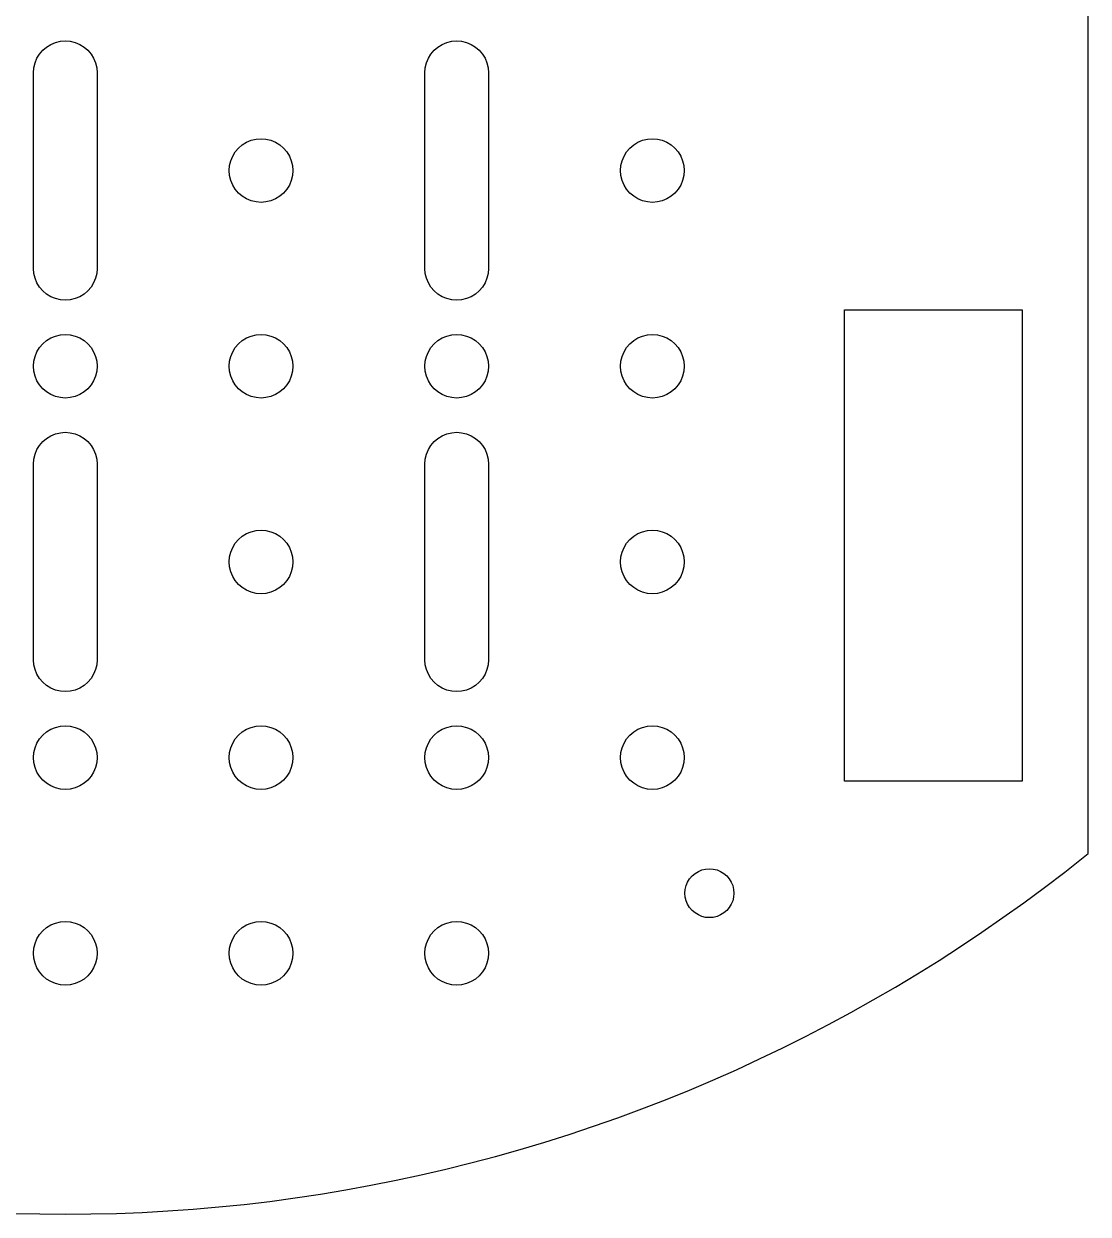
# Model space of a CAD drawing. Header units: metres. Extents: x -63 to 63, y -100 to 44.
# Drawn here: x -2.5 to 62.7, y -100 to -27 of the extents above; entities that cross this region are included whole.
import ezdxf

# ---------------------------------------------------------------- set-up
doc = ezdxf.new("R2010")
doc.units = ezdxf.units.M

msp = doc.modelspace()

# ---------------------------------------------------------------- linework, layer by layer
for p, q in [((62.7262, -77.8786), (62.7262, -18.0001)), ((-1.37892, -28.6211), (-1.14622, -28.4223)), ((-1.14622, -28.4223), (-0.88531, -28.2625)), ((-0.88531, -28.2625), (-0.6026, -28.1454)), ((-0.6026, -28.1454), (-0.30505, -28.0739)), ((-0.30505, -28.0739), (0, -28.0499)), ((0, -28.0499), (0.30505, -28.0739)), ((0.30505, -28.0739), (0.6026, -28.1454)), ((0.6026, -28.1454), (0.88531, -28.2625)), ((0.88531, -28.2625), (1.14622, -28.4223)), ((1.14622, -28.4223), (1.37892, -28.6211)), ((22.6211, -28.6211), (22.8538, -28.4223)), ((22.8538, -28.4223), (23.1147, -28.2625)), ((23.1147, -28.2625), (23.3974, -28.1454)), ((23.3974, -28.1454), (23.6949, -28.0739)), ((23.6949, -28.0739), (24, -28.0499)), ((24, -28.0499), (24.3051, -28.0739)), ((24.3051, -28.0739), (24.6026, -28.1454)), ((24.6026, -28.1454), (24.8853, -28.2625)), ((24.8853, -28.2625), (25.1462, -28.4223)), ((25.1462, -28.4223), (25.3789, -28.6211)), ((-1.85464, -29.3974), (-1.73755, -29.1147)), ((-1.73755, -29.1147), (-1.57765, -28.8538)), ((-1.57765, -28.8538), (-1.37892, -28.6211)), ((1.37892, -28.6211), (1.57765, -28.8538)), ((1.57765, -28.8538), (1.73755, -29.1147)), ((1.73755, -29.1147), (1.85464, -29.3974)), ((22.1453, -29.3974), (22.2624, -29.1147)), ((22.2624, -29.1147), (22.4223, -28.8538)), ((22.4223, -28.8538), (22.6211, -28.6211)), ((25.3789, -28.6211), (25.5777, -28.8538)), ((25.5777, -28.8538), (25.7375, -29.1147)), ((25.7375, -29.1147), (25.8546, -29.3974)), ((-1.95009, -30), (-1.92609, -29.6949)), ((-1.92609, -29.6949), (-1.85464, -29.3974)), ((1.85464, -29.3974), (1.92609, -29.6949)), ((1.92609, -29.6949), (1.95009, -30)), ((22.0499, -30), (22.0739, -29.6949)), ((22.0739, -29.6949), (22.1453, -29.3974)), ((25.8546, -29.3974), (25.9261, -29.6949)), ((25.9261, -29.6949), (25.9501, -30)), ((-1.95009, -42), (-1.95009, -30)), ((1.95009, -30), (1.95009, -42)), ((22.0499, -42), (22.0499, -30)), ((25.9501, -30), (25.9501, -42)), ((10.8538, -34.4224), (11.1147, -34.2625)), ((11.1147, -34.2625), (11.3974, -34.1454)), ((11.3974, -34.1454), (11.6949, -34.074)), ((11.6949, -34.074), (12, -34.05)), ((12, -34.05), (12.305, -34.074)), ((12.305, -34.074), (12.6026, -34.1454)), ((12.6026, -34.1454), (12.8853, -34.2625)), ((12.8853, -34.2625), (13.1462, -34.4224)), ((34.8538, -34.4224), (35.1147, -34.2625)), ((35.1147, -34.2625), (35.3974, -34.1454)), ((35.3974, -34.1454), (35.6949, -34.074)), ((35.6949, -34.074), (36, -34.05)), ((36, -34.05), (36.305, -34.074)), ((36.305, -34.074), (36.6026, -34.1454)), ((36.6026, -34.1454), (36.8853, -34.2625)), ((36.8853, -34.2625), (37.1462, -34.4224)), ((10.2625, -35.1147), (10.4224, -34.8538)), ((10.4224, -34.8538), (10.6211, -34.6212)), ((10.6211, -34.6212), (10.8538, -34.4224)), ((13.1462, -34.4224), (13.3788, -34.6212)), ((13.3788, -34.6212), (13.5776, -34.8538)), ((13.5776, -34.8538), (13.7375, -35.1147)), ((34.2625, -35.1147), (34.4224, -34.8538)), ((34.4224, -34.8538), (34.6211, -34.6212)), ((34.6211, -34.6212), (34.8538, -34.4224)), ((37.1462, -34.4224), (37.3788, -34.6212)), ((37.3788, -34.6212), (37.5776, -34.8538)), ((37.5776, -34.8538), (37.7375, -35.1147)), ((10.05, -36), (10.074, -35.695)), ((10.074, -35.695), (10.1454, -35.3974)), ((10.1454, -35.3974), (10.2625, -35.1147)), ((13.7375, -35.1147), (13.8546, -35.3974)), ((13.8546, -35.3974), (13.926, -35.695)), ((13.926, -35.695), (13.95, -36)), ((34.05, -36), (34.074, -35.695)), ((34.074, -35.695), (34.1454, -35.3974)), ((34.1454, -35.3974), (34.2625, -35.1147)), ((37.7375, -35.1147), (37.8546, -35.3974)), ((37.8546, -35.3974), (37.926, -35.695)), ((37.926, -35.695), (37.95, -36)), ((10.074, -36.3051), (10.05, -36)), ((10.1454, -36.6026), (10.074, -36.3051)), ((13.926, -36.3051), (13.8546, -36.6026)), ((13.95, -36), (13.926, -36.3051)), ((34.074, -36.3051), (34.05, -36)), ((34.1454, -36.6026), (34.074, -36.3051)), ((37.926, -36.3051), (37.8546, -36.6026)), ((37.95, -36), (37.926, -36.3051)), ((10.2625, -36.8853), (10.1454, -36.6026)), ((10.4224, -37.1462), (10.2625, -36.8853)), ((10.6211, -37.3789), (10.4224, -37.1462)), ((13.5776, -37.1462), (13.3788, -37.3789)), ((13.7375, -36.8853), (13.5776, -37.1462)), ((13.8546, -36.6026), (13.7375, -36.8853)), ((34.2625, -36.8853), (34.1454, -36.6026)), ((34.4224, -37.1462), (34.2625, -36.8853)), ((34.6211, -37.3789), (34.4224, -37.1462)), ((37.5776, -37.1462), (37.3788, -37.3789)), ((37.7375, -36.8853), (37.5776, -37.1462)), ((37.8546, -36.6026), (37.7375, -36.8853)), ((10.8538, -37.5776), (10.6211, -37.3789)), ((11.1147, -37.7375), (10.8538, -37.5776)), ((11.3974, -37.8546), (11.1147, -37.7375)), ((11.6949, -37.926), (11.3974, -37.8546)), ((12, -37.95), (11.6949, -37.926)), ((12.305, -37.926), (12, -37.95)), ((12.6026, -37.8546), (12.305, -37.926)), ((12.8853, -37.7375), (12.6026, -37.8546)), ((13.1462, -37.5776), (12.8853, -37.7375)), ((13.3788, -37.3789), (13.1462, -37.5776)), ((34.8538, -37.5776), (34.6211, -37.3789)), ((35.1147, -37.7375), (34.8538, -37.5776)), ((35.3974, -37.8546), (35.1147, -37.7375)), ((35.6949, -37.926), (35.3974, -37.8546)), ((36, -37.95), (35.6949, -37.926)), ((36.305, -37.926), (36, -37.95)), ((36.6026, -37.8546), (36.305, -37.926)), ((36.8853, -37.7375), (36.6026, -37.8546)), ((37.1462, -37.5776), (36.8853, -37.7375)), ((37.3788, -37.3789), (37.1462, -37.5776)), ((-1.92609, -42.3051), (-1.95009, -42)), ((-1.85464, -42.6026), (-1.92609, -42.3051)), ((1.92609, -42.3051), (1.85464, -42.6026)), ((1.95009, -42), (1.92609, -42.3051)), ((22.0739, -42.3051), (22.0499, -42)), ((22.1453, -42.6026), (22.0739, -42.3051)), ((25.9261, -42.3051), (25.8546, -42.6026)), ((25.9501, -42), (25.9261, -42.3051)), ((-1.73755, -42.8853), (-1.85464, -42.6026)), ((-1.57765, -43.1462), (-1.73755, -42.8853)), ((1.73755, -42.8853), (1.57765, -43.1462)), ((1.85464, -42.6026), (1.73755, -42.8853)), ((22.2624, -42.8853), (22.1453, -42.6026)), ((22.4223, -43.1462), (22.2624, -42.8853)), ((25.7375, -42.8853), (25.5777, -43.1462)), ((25.8546, -42.6026), (25.7375, -42.8853)), ((-1.37892, -43.3789), (-1.57765, -43.1462)), ((-1.14622, -43.5777), (-1.37892, -43.3789)), ((-0.88531, -43.7376), (-1.14622, -43.5777)), ((-0.6026, -43.8547), (-0.88531, -43.7376)), ((0.88531, -43.7376), (0.6026, -43.8547)), ((1.14622, -43.5777), (0.88531, -43.7376)), ((1.37892, -43.3789), (1.14622, -43.5777)), ((1.57765, -43.1462), (1.37892, -43.3789)), ((22.6211, -43.3789), (22.4223, -43.1462)), ((22.8538, -43.5777), (22.6211, -43.3789)), ((23.1147, -43.7376), (22.8538, -43.5777)), ((23.3974, -43.8547), (23.1147, -43.7376)), ((24.8853, -43.7376), (24.6026, -43.8547)), ((25.1462, -43.5777), (24.8853, -43.7376)), ((25.3789, -43.3789), (25.1462, -43.5777)), ((25.5777, -43.1462), (25.3789, -43.3789)), ((-0.30505, -43.9261), (-0.6026, -43.8547)), ((0, -43.9501), (-0.30505, -43.9261)), ((0.30505, -43.9261), (0, -43.9501)), ((0.6026, -43.8547), (0.30505, -43.9261)), ((23.6949, -43.9261), (23.3974, -43.8547)), ((24, -43.9501), (23.6949, -43.9261)), ((24.3051, -43.9261), (24, -43.9501)), ((24.6026, -43.8547), (24.3051, -43.9261)), ((47.7762, -73.45), (47.7762, -44.55)), ((47.7762, -44.55), (58.6762, -44.55)), ((58.6762, -44.55), (58.6762, -73.45)), ((-1.57758, -46.8538), (-1.37885, -46.6212)), ((-1.37885, -46.6212), (-1.14618, -46.4224)), ((-1.14618, -46.4224), (-0.88527, -46.2625)), ((-0.88527, -46.2625), (-0.60257, -46.1454)), ((-0.60257, -46.1454), (-0.30504, -46.074)), ((-0.30504, -46.074), (0, -46.05)), ((0, -46.05), (0.30504, -46.074)), ((0.30504, -46.074), (0.60257, -46.1454)), ((0.60257, -46.1454), (0.88527, -46.2625)), ((0.88527, -46.2625), (1.14618, -46.4224)), ((1.14618, -46.4224), (1.37885, -46.6212)), ((1.37885, -46.6212), (1.57758, -46.8538)), ((10.4224, -46.8538), (10.6211, -46.6212)), ((10.6211, -46.6212), (10.8538, -46.4224)), ((10.8538, -46.4224), (11.1147, -46.2625)), ((11.1147, -46.2625), (11.3974, -46.1454)), ((11.3974, -46.1454), (11.6949, -46.074)), ((11.6949, -46.074), (12, -46.05)), ((12, -46.05), (12.305, -46.074)), ((12.305, -46.074), (12.6026, -46.1454)), ((12.6026, -46.1454), (12.8853, -46.2625)), ((12.8853, -46.2625), (13.1462, -46.4224)), ((13.1462, -46.4224), (13.3788, -46.6212)), ((13.3788, -46.6212), (13.5776, -46.8538)), ((22.4224, -46.8538), (22.6211, -46.6212)), ((22.6211, -46.6212), (22.8538, -46.4224)), ((22.8538, -46.4224), (23.1147, -46.2625)), ((23.1147, -46.2625), (23.3974, -46.1454)), ((23.3974, -46.1454), (23.6949, -46.074)), ((23.6949, -46.074), (24, -46.05)), ((24, -46.05), (24.305, -46.074)), ((24.305, -46.074), (24.6026, -46.1454)), ((24.6026, -46.1454), (24.8853, -46.2625)), ((24.8853, -46.2625), (25.1462, -46.4224)), ((25.1462, -46.4224), (25.3788, -46.6212)), ((25.3788, -46.6212), (25.5776, -46.8538)), ((34.4224, -46.8538), (34.6211, -46.6212)), ((34.6211, -46.6212), (34.8538, -46.4224)), ((34.8538, -46.4224), (35.1147, -46.2625)), ((35.1147, -46.2625), (35.3974, -46.1454)), ((35.3974, -46.1454), (35.6949, -46.074)), ((35.6949, -46.074), (36, -46.05)), ((36, -46.05), (36.305, -46.074)), ((36.305, -46.074), (36.6026, -46.1454)), ((36.6026, -46.1454), (36.8853, -46.2625)), ((36.8853, -46.2625), (37.1462, -46.4224)), ((37.1462, -46.4224), (37.3788, -46.6212)), ((37.3788, -46.6212), (37.5776, -46.8538)), ((-1.92598, -47.695), (-1.85455, -47.3974)), ((-1.85455, -47.3974), (-1.73746, -47.1147)), ((-1.73746, -47.1147), (-1.57758, -46.8538)), ((1.57758, -46.8538), (1.73746, -47.1147)), ((1.73746, -47.1147), (1.85455, -47.3974)), ((1.85455, -47.3974), (1.92598, -47.695)), ((10.074, -47.695), (10.1454, -47.3974)), ((10.1454, -47.3974), (10.2625, -47.1147)), ((10.2625, -47.1147), (10.4224, -46.8538)), ((13.5776, -46.8538), (13.7375, -47.1147)), ((13.7375, -47.1147), (13.8546, -47.3974)), ((13.8546, -47.3974), (13.926, -47.695)), ((22.074, -47.695), (22.1454, -47.3974)), ((22.1454, -47.3974), (22.2625, -47.1147)), ((22.2625, -47.1147), (22.4224, -46.8538)), ((25.5776, -46.8538), (25.7375, -47.1147)), ((25.7375, -47.1147), (25.8546, -47.3974)), ((25.8546, -47.3974), (25.926, -47.695)), ((34.074, -47.695), (34.1454, -47.3974)), ((34.1454, -47.3974), (34.2625, -47.1147)), ((34.2625, -47.1147), (34.4224, -46.8538)), ((37.5776, -46.8538), (37.7375, -47.1147)), ((37.7375, -47.1147), (37.8546, -47.3974)), ((37.8546, -47.3974), (37.926, -47.695)), ((-1.95, -48), (-1.92598, -47.695)), ((-1.92598, -48.3051), (-1.95, -48)), ((1.92598, -47.695), (1.95, -48)), ((1.95, -48), (1.92598, -48.3051)), ((10.05, -48), (10.074, -47.695)), ((10.074, -48.3051), (10.05, -48)), ((13.926, -47.695), (13.95, -48)), ((13.95, -48), (13.926, -48.3051)), ((22.05, -48), (22.074, -47.695)), ((22.074, -48.3051), (22.05, -48)), ((25.926, -47.695), (25.95, -48)), ((25.95, -48), (25.926, -48.3051)), ((34.05, -48), (34.074, -47.695)), ((34.074, -48.3051), (34.05, -48)), ((37.926, -47.695), (37.95, -48)), ((37.95, -48), (37.926, -48.3051)), ((-1.85455, -48.6026), (-1.92598, -48.3051)), ((-1.73746, -48.8853), (-1.85455, -48.6026)), ((-1.57758, -49.1462), (-1.73746, -48.8853)), ((1.73746, -48.8853), (1.57758, -49.1462)), ((1.85455, -48.6026), (1.73746, -48.8853)), ((1.92598, -48.3051), (1.85455, -48.6026)), ((10.1454, -48.6026), (10.074, -48.3051)), ((10.2625, -48.8853), (10.1454, -48.6026)), ((10.4224, -49.1462), (10.2625, -48.8853)), ((13.7375, -48.8853), (13.5776, -49.1462)), ((13.8546, -48.6026), (13.7375, -48.8853)), ((13.926, -48.3051), (13.8546, -48.6026)), ((22.1454, -48.6026), (22.074, -48.3051)), ((22.2625, -48.8853), (22.1454, -48.6026)), ((22.4224, -49.1462), (22.2625, -48.8853)), ((25.7375, -48.8853), (25.5776, -49.1462)), ((25.8546, -48.6026), (25.7375, -48.8853)), ((25.926, -48.3051), (25.8546, -48.6026)), ((34.1454, -48.6026), (34.074, -48.3051)), ((34.2625, -48.8853), (34.1454, -48.6026)), ((34.4224, -49.1462), (34.2625, -48.8853)), ((37.7375, -48.8853), (37.5776, -49.1462)), ((37.8546, -48.6026), (37.7375, -48.8853)), ((37.926, -48.3051), (37.8546, -48.6026)), ((-1.37885, -49.3789), (-1.57758, -49.1462)), ((-1.14618, -49.5776), (-1.37885, -49.3789)), ((-0.88527, -49.7375), (-1.14618, -49.5776)), ((1.14618, -49.5776), (0.88527, -49.7375)), ((1.37885, -49.3789), (1.14618, -49.5776)), ((1.57758, -49.1462), (1.37885, -49.3789)), ((10.6211, -49.3789), (10.4224, -49.1462)), ((10.8538, -49.5776), (10.6211, -49.3789)), ((11.1147, -49.7375), (10.8538, -49.5776)), ((13.1462, -49.5776), (12.8853, -49.7375)), ((13.3788, -49.3789), (13.1462, -49.5776)), ((13.5776, -49.1462), (13.3788, -49.3789)), ((22.6211, -49.3789), (22.4224, -49.1462)), ((22.8538, -49.5776), (22.6211, -49.3789)), ((23.1147, -49.7375), (22.8538, -49.5776)), ((25.1462, -49.5776), (24.8853, -49.7375)), ((25.3788, -49.3789), (25.1462, -49.5776)), ((25.5776, -49.1462), (25.3788, -49.3789)), ((34.6211, -49.3789), (34.4224, -49.1462)), ((34.8538, -49.5776), (34.6211, -49.3789)), ((35.1147, -49.7375), (34.8538, -49.5776)), ((37.1462, -49.5776), (36.8853, -49.7375)), ((37.3788, -49.3789), (37.1462, -49.5776)), ((37.5776, -49.1462), (37.3788, -49.3789)), ((-0.60257, -49.8546), (-0.88527, -49.7375)), ((-0.30504, -49.926), (-0.60257, -49.8546)), ((0, -49.95), (-0.30504, -49.926)), ((0.30504, -49.926), (0, -49.95)), ((0.60257, -49.8546), (0.30504, -49.926)), ((0.88527, -49.7375), (0.60257, -49.8546)), ((11.3974, -49.8546), (11.1147, -49.7375)), ((11.6949, -49.926), (11.3974, -49.8546)), ((12, -49.95), (11.6949, -49.926)), ((12.305, -49.926), (12, -49.95)), ((12.6026, -49.8546), (12.305, -49.926)), ((12.8853, -49.7375), (12.6026, -49.8546)), ((23.3974, -49.8546), (23.1147, -49.7375)), ((23.6949, -49.926), (23.3974, -49.8546)), ((24, -49.95), (23.6949, -49.926)), ((24.305, -49.926), (24, -49.95)), ((24.6026, -49.8546), (24.305, -49.926)), ((24.8853, -49.7375), (24.6026, -49.8546)), ((35.3974, -49.8546), (35.1147, -49.7375)), ((35.6949, -49.926), (35.3974, -49.8546)), ((36, -49.95), (35.6949, -49.926)), ((36.305, -49.926), (36, -49.95)), ((36.6026, -49.8546), (36.305, -49.926)), ((36.8853, -49.7375), (36.6026, -49.8546)), ((-1.37892, -52.6211), (-1.14622, -52.4223)), ((-1.14622, -52.4223), (-0.88531, -52.2625)), ((-0.88531, -52.2625), (-0.6026, -52.1454)), ((-0.6026, -52.1454), (-0.30505, -52.0739)), ((-0.30505, -52.0739), (0, -52.0499)), ((0, -52.0499), (0.30505, -52.0739)), ((0.30505, -52.0739), (0.6026, -52.1454)), ((0.6026, -52.1454), (0.88531, -52.2625)), ((0.88531, -52.2625), (1.14622, -52.4223)), ((1.14622, -52.4223), (1.37892, -52.6211)), ((22.6211, -52.6211), (22.8538, -52.4223)), ((22.8538, -52.4223), (23.1147, -52.2625)), ((23.1147, -52.2625), (23.3974, -52.1454)), ((23.3974, -52.1454), (23.6949, -52.0739)), ((23.6949, -52.0739), (24, -52.0499)), ((24, -52.0499), (24.3051, -52.0739)), ((24.3051, -52.0739), (24.6026, -52.1454)), ((24.6026, -52.1454), (24.8853, -52.2625)), ((24.8853, -52.2625), (25.1462, -52.4223)), ((25.1462, -52.4223), (25.3789, -52.6211)), ((-1.85464, -53.3974), (-1.73755, -53.1147)), ((-1.73755, -53.1147), (-1.57765, -52.8538)), ((-1.57765, -52.8538), (-1.37892, -52.6211)), ((1.37892, -52.6211), (1.57765, -52.8538)), ((1.57765, -52.8538), (1.73755, -53.1147)), ((1.73755, -53.1147), (1.85464, -53.3974)), ((22.1453, -53.3974), (22.2624, -53.1147)), ((22.2624, -53.1147), (22.4223, -52.8538)), ((22.4223, -52.8538), (22.6211, -52.6211)), ((25.3789, -52.6211), (25.5777, -52.8538)), ((25.5777, -52.8538), (25.7375, -53.1147)), ((25.7375, -53.1147), (25.8546, -53.3974)), ((-1.95009, -54), (-1.92609, -53.6949)), ((-1.95009, -66), (-1.95009, -54)), ((-1.92609, -53.6949), (-1.85464, -53.3974)), ((1.85464, -53.3974), (1.92609, -53.6949)), ((1.92609, -53.6949), (1.95009, -54)), ((1.95009, -54), (1.95009, -66)), ((22.0499, -54), (22.0739, -53.6949)), ((22.0499, -66), (22.0499, -54)), ((22.0739, -53.6949), (22.1453, -53.3974)), ((25.8546, -53.3974), (25.9261, -53.6949)), ((25.9261, -53.6949), (25.9501, -54)), ((25.9501, -54), (25.9501, -66)), ((10.8538, -58.4224), (11.1147, -58.2625)), ((11.1147, -58.2625), (11.3974, -58.1454)), ((11.3974, -58.1454), (11.6949, -58.074)), ((11.6949, -58.074), (12, -58.05)), ((12, -58.05), (12.305, -58.074)), ((12.305, -58.074), (12.6026, -58.1454)), ((12.6026, -58.1454), (12.8853, -58.2625)), ((12.8853, -58.2625), (13.1462, -58.4224)), ((34.8538, -58.4224), (35.1147, -58.2625)), ((35.1147, -58.2625), (35.3974, -58.1454)), ((35.3974, -58.1454), (35.6949, -58.074)), ((35.6949, -58.074), (36, -58.05)), ((36, -58.05), (36.305, -58.074)), ((36.305, -58.074), (36.6026, -58.1454)), ((36.6026, -58.1454), (36.8853, -58.2625)), ((36.8853, -58.2625), (37.1462, -58.4224)), ((10.1454, -59.3974), (10.2625, -59.1147)), ((10.2625, -59.1147), (10.4224, -58.8538)), ((10.4224, -58.8538), (10.6211, -58.6212)), ((10.6211, -58.6212), (10.8538, -58.4224)), ((13.1462, -58.4224), (13.3788, -58.6212)), ((13.3788, -58.6212), (13.5776, -58.8538)), ((13.5776, -58.8538), (13.7375, -59.1147)), ((13.7375, -59.1147), (13.8546, -59.3974)), ((34.1454, -59.3974), (34.2625, -59.1147)), ((34.2625, -59.1147), (34.4224, -58.8538)), ((34.4224, -58.8538), (34.6211, -58.6212)), ((34.6211, -58.6212), (34.8538, -58.4224)), ((37.1462, -58.4224), (37.3788, -58.6212)), ((37.3788, -58.6212), (37.5776, -58.8538)), ((37.5776, -58.8538), (37.7375, -59.1147)), ((37.7375, -59.1147), (37.8546, -59.3974)), ((10.05, -60), (10.074, -59.695)), ((10.074, -59.695), (10.1454, -59.3974)), ((13.8546, -59.3974), (13.926, -59.695)), ((13.926, -59.695), (13.95, -60)), ((34.05, -60), (34.074, -59.695)), ((34.074, -59.695), (34.1454, -59.3974)), ((37.8546, -59.3974), (37.926, -59.695)), ((37.926, -59.695), (37.95, -60)), ((10.074, -60.305), (10.05, -60)), ((10.1454, -60.6026), (10.074, -60.305)), ((13.926, -60.305), (13.8546, -60.6026)), ((13.95, -60), (13.926, -60.305)), ((34.074, -60.305), (34.05, -60)), ((34.1454, -60.6026), (34.074, -60.305)), ((37.926, -60.305), (37.8546, -60.6026)), ((37.95, -60), (37.926, -60.305)), ((10.2625, -60.8853), (10.1454, -60.6026)), ((10.4224, -61.1462), (10.2625, -60.8853)), ((10.6211, -61.3788), (10.4224, -61.1462)), ((13.5776, -61.1462), (13.3788, -61.3788)), ((13.7375, -60.8853), (13.5776, -61.1462)), ((13.8546, -60.6026), (13.7375, -60.8853)), ((34.2625, -60.8853), (34.1454, -60.6026)), ((34.4224, -61.1462), (34.2625, -60.8853)), ((34.6211, -61.3788), (34.4224, -61.1462)), ((37.5776, -61.1462), (37.3788, -61.3788)), ((37.7375, -60.8853), (37.5776, -61.1462)), ((37.8546, -60.6026), (37.7375, -60.8853)), ((10.8538, -61.5776), (10.6211, -61.3788)), ((11.1147, -61.7375), (10.8538, -61.5776)), ((11.3974, -61.8546), (11.1147, -61.7375)), ((11.6949, -61.926), (11.3974, -61.8546)), ((12, -61.95), (11.6949, -61.926)), ((12.305, -61.926), (12, -61.95)), ((12.6026, -61.8546), (12.305, -61.926)), ((12.8853, -61.7375), (12.6026, -61.8546)), ((13.1462, -61.5776), (12.8853, -61.7375)), ((13.3788, -61.3788), (13.1462, -61.5776)), ((34.8538, -61.5776), (34.6211, -61.3788)), ((35.1147, -61.7375), (34.8538, -61.5776)), ((35.3974, -61.8546), (35.1147, -61.7375)), ((35.6949, -61.926), (35.3974, -61.8546)), ((36, -61.95), (35.6949, -61.926)), ((36.305, -61.926), (36, -61.95)), ((36.6026, -61.8546), (36.305, -61.926)), ((36.8853, -61.7375), (36.6026, -61.8546)), ((37.1462, -61.5776), (36.8853, -61.7375)), ((37.3788, -61.3788), (37.1462, -61.5776)), ((-1.92609, -66.3051), (-1.95009, -66)), ((-1.85464, -66.6026), (-1.92609, -66.3051)), ((1.92609, -66.3051), (1.85464, -66.6026)), ((1.95009, -66), (1.92609, -66.3051)), ((22.0739, -66.3051), (22.0499, -66)), ((22.1453, -66.6026), (22.0739, -66.3051)), ((25.9261, -66.3051), (25.8546, -66.6026)), ((25.9501, -66), (25.9261, -66.3051)), ((-1.73755, -66.8853), (-1.85464, -66.6026)), ((-1.57765, -67.1462), (-1.73755, -66.8853)), ((-1.37892, -67.3789), (-1.57765, -67.1462)), ((1.57765, -67.1462), (1.37892, -67.3789)), ((1.73755, -66.8853), (1.57765, -67.1462)), ((1.85464, -66.6026), (1.73755, -66.8853)), ((22.2624, -66.8853), (22.1453, -66.6026)), ((22.4223, -67.1462), (22.2624, -66.8853)), ((22.6211, -67.3789), (22.4223, -67.1462)), ((25.5777, -67.1462), (25.3789, -67.3789)), ((25.7375, -66.8853), (25.5777, -67.1462)), ((25.8546, -66.6026), (25.7375, -66.8853)), ((-1.14622, -67.5777), (-1.37892, -67.3789)), ((-0.88531, -67.7375), (-1.14622, -67.5777)), ((-0.6026, -67.8546), (-0.88531, -67.7375)), ((-0.30505, -67.9261), (-0.6026, -67.8546)), ((0.6026, -67.8546), (0.30505, -67.9261)), ((0.88531, -67.7375), (0.6026, -67.8546)), ((1.14622, -67.5777), (0.88531, -67.7375)), ((1.37892, -67.3789), (1.14622, -67.5777)), ((22.8538, -67.5777), (22.6211, -67.3789)), ((23.1147, -67.7375), (22.8538, -67.5777)), ((23.3974, -67.8546), (23.1147, -67.7375)), ((23.6949, -67.9261), (23.3974, -67.8546)), ((24.6026, -67.8546), (24.3051, -67.9261)), ((24.8853, -67.7375), (24.6026, -67.8546)), ((25.1462, -67.5777), (24.8853, -67.7375)), ((25.3789, -67.3789), (25.1462, -67.5777)), ((0, -67.9501), (-0.30505, -67.9261)), ((0.30505, -67.9261), (0, -67.9501)), ((24, -67.9501), (23.6949, -67.9261)), ((24.3051, -67.9261), (24, -67.9501)), ((-0.60257, -70.1454), (-0.30504, -70.074)), ((-0.30504, -70.074), (0, -70.05)), ((0, -70.05), (0.30504, -70.074)), ((0.30504, -70.074), (0.60257, -70.1454)), ((11.3974, -70.1454), (11.6949, -70.074)), ((11.6949, -70.074), (12, -70.05)), ((12, -70.05), (12.305, -70.074)), ((12.305, -70.074), (12.6026, -70.1454)), ((23.3974, -70.1454), (23.6949, -70.074)), ((23.6949, -70.074), (24, -70.05)), ((24, -70.05), (24.305, -70.074)), ((24.305, -70.074), (24.6026, -70.1454)), ((35.3974, -70.1454), (35.6949, -70.074)), ((35.6949, -70.074), (36, -70.05)), ((36, -70.05), (36.305, -70.074)), ((36.305, -70.074), (36.6026, -70.1454)), ((-1.57758, -70.8538), (-1.37885, -70.6211)), ((-1.37885, -70.6211), (-1.14618, -70.4224)), ((-1.14618, -70.4224), (-0.88527, -70.2625)), ((-0.88527, -70.2625), (-0.60257, -70.1454)), ((0.60257, -70.1454), (0.88527, -70.2625)), ((0.88527, -70.2625), (1.14618, -70.4224)), ((1.14618, -70.4224), (1.37885, -70.6211)), ((1.37885, -70.6211), (1.57758, -70.8538)), ((10.4224, -70.8538), (10.6211, -70.6211)), ((10.6211, -70.6211), (10.8538, -70.4224)), ((10.8538, -70.4224), (11.1147, -70.2625)), ((11.1147, -70.2625), (11.3974, -70.1454)), ((12.6026, -70.1454), (12.8853, -70.2625)), ((12.8853, -70.2625), (13.1462, -70.4224)), ((13.1462, -70.4224), (13.3788, -70.6211)), ((13.3788, -70.6211), (13.5776, -70.8538)), ((22.4224, -70.8538), (22.6211, -70.6211)), ((22.6211, -70.6211), (22.8538, -70.4224)), ((22.8538, -70.4224), (23.1147, -70.2625)), ((23.1147, -70.2625), (23.3974, -70.1454)), ((24.6026, -70.1454), (24.8853, -70.2625)), ((24.8853, -70.2625), (25.1462, -70.4224)), ((25.1462, -70.4224), (25.3788, -70.6211)), ((25.3788, -70.6211), (25.5776, -70.8538)), ((34.4224, -70.8538), (34.6211, -70.6211)), ((34.6211, -70.6211), (34.8538, -70.4224)), ((34.8538, -70.4224), (35.1147, -70.2625)), ((35.1147, -70.2625), (35.3974, -70.1454)), ((36.6026, -70.1454), (36.8853, -70.2625)), ((36.8853, -70.2625), (37.1462, -70.4224)), ((37.1462, -70.4224), (37.3788, -70.6211)), ((37.3788, -70.6211), (37.5776, -70.8538)), ((-1.92598, -71.6949), (-1.85455, -71.3974)), ((-1.85455, -71.3974), (-1.73746, -71.1147)), ((-1.73746, -71.1147), (-1.57758, -70.8538)), ((1.57758, -70.8538), (1.73746, -71.1147)), ((1.73746, -71.1147), (1.85455, -71.3974)), ((1.85455, -71.3974), (1.92598, -71.6949)), ((10.074, -71.6949), (10.1454, -71.3974)), ((10.1454, -71.3974), (10.2625, -71.1147)), ((10.2625, -71.1147), (10.4224, -70.8538)), ((13.5776, -70.8538), (13.7375, -71.1147)), ((13.7375, -71.1147), (13.8546, -71.3974)), ((13.8546, -71.3974), (13.926, -71.6949)), ((22.074, -71.6949), (22.1454, -71.3974)), ((22.1454, -71.3974), (22.2625, -71.1147)), ((22.2625, -71.1147), (22.4224, -70.8538)), ((25.5776, -70.8538), (25.7375, -71.1147)), ((25.7375, -71.1147), (25.8546, -71.3974)), ((25.8546, -71.3974), (25.926, -71.6949)), ((34.074, -71.6949), (34.1454, -71.3974)), ((34.1454, -71.3974), (34.2625, -71.1147)), ((34.2625, -71.1147), (34.4224, -70.8538)), ((37.5776, -70.8538), (37.7375, -71.1147)), ((37.7375, -71.1147), (37.8546, -71.3974)), ((37.8546, -71.3974), (37.926, -71.6949)), ((-1.95, -72), (-1.92598, -71.6949)), ((-1.92598, -72.305), (-1.95, -72)), ((1.92598, -71.6949), (1.95, -72)), ((1.95, -72), (1.92598, -72.305)), ((10.05, -72), (10.074, -71.6949)), ((10.074, -72.305), (10.05, -72)), ((13.926, -71.6949), (13.95, -72)), ((13.95, -72), (13.926, -72.305)), ((22.05, -72), (22.074, -71.6949)), ((22.074, -72.305), (22.05, -72)), ((25.926, -71.6949), (25.95, -72)), ((25.95, -72), (25.926, -72.305)), ((34.05, -72), (34.074, -71.6949)), ((34.074, -72.305), (34.05, -72)), ((37.926, -71.6949), (37.95, -72)), ((37.95, -72), (37.926, -72.305)), ((-1.85455, -72.6026), (-1.92598, -72.305)), ((-1.73746, -72.8853), (-1.85455, -72.6026)), ((-1.57758, -73.1462), (-1.73746, -72.8853)), ((1.73746, -72.8853), (1.57758, -73.1462)), ((1.85455, -72.6026), (1.73746, -72.8853)), ((1.92598, -72.305), (1.85455, -72.6026)), ((10.1454, -72.6026), (10.074, -72.305)), ((10.2625, -72.8853), (10.1454, -72.6026)), ((10.4224, -73.1462), (10.2625, -72.8853)), ((13.7375, -72.8853), (13.5776, -73.1462)), ((13.8546, -72.6026), (13.7375, -72.8853)), ((13.926, -72.305), (13.8546, -72.6026)), ((22.1454, -72.6026), (22.074, -72.305)), ((22.2625, -72.8853), (22.1454, -72.6026)), ((22.4224, -73.1462), (22.2625, -72.8853)), ((25.7375, -72.8853), (25.5776, -73.1462)), ((25.8546, -72.6026), (25.7375, -72.8853)), ((25.926, -72.305), (25.8546, -72.6026)), ((34.1454, -72.6026), (34.074, -72.305)), ((34.2625, -72.8853), (34.1454, -72.6026)), ((34.4224, -73.1462), (34.2625, -72.8853)), ((37.7375, -72.8853), (37.5776, -73.1462)), ((37.8546, -72.6026), (37.7375, -72.8853)), ((37.926, -72.305), (37.8546, -72.6026)), ((-1.37885, -73.3788), (-1.57758, -73.1462)), ((-1.14618, -73.5776), (-1.37885, -73.3788)), ((-0.88527, -73.7375), (-1.14618, -73.5776)), ((1.14618, -73.5776), (0.88527, -73.7375)), ((1.37885, -73.3788), (1.14618, -73.5776)), ((1.57758, -73.1462), (1.37885, -73.3788)), ((10.6211, -73.3788), (10.4224, -73.1462)), ((10.8538, -73.5776), (10.6211, -73.3788)), ((11.1147, -73.7375), (10.8538, -73.5776)), ((13.1462, -73.5776), (12.8853, -73.7375)), ((13.3788, -73.3788), (13.1462, -73.5776)), ((13.5776, -73.1462), (13.3788, -73.3788)), ((22.6211, -73.3788), (22.4224, -73.1462)), ((22.8538, -73.5776), (22.6211, -73.3788)), ((23.1147, -73.7375), (22.8538, -73.5776)), ((25.1462, -73.5776), (24.8853, -73.7375)), ((25.3788, -73.3788), (25.1462, -73.5776)), ((25.5776, -73.1462), (25.3788, -73.3788)), ((34.6211, -73.3788), (34.4224, -73.1462)), ((34.8538, -73.5776), (34.6211, -73.3788)), ((35.1147, -73.7375), (34.8538, -73.5776)), ((37.1462, -73.5776), (36.8853, -73.7375)), ((37.3788, -73.3788), (37.1462, -73.5776)), ((37.5776, -73.1462), (37.3788, -73.3788)), ((58.6762, -73.45), (47.7762, -73.45)), ((-0.60257, -73.8546), (-0.88527, -73.7375)), ((-0.30504, -73.926), (-0.60257, -73.8546)), ((0, -73.95), (-0.30504, -73.926)), ((0.30504, -73.926), (0, -73.95)), ((0.60257, -73.8546), (0.30504, -73.926)), ((0.88527, -73.7375), (0.60257, -73.8546)), ((11.3974, -73.8546), (11.1147, -73.7375)), ((11.6949, -73.926), (11.3974, -73.8546)), ((12, -73.95), (11.6949, -73.926)), ((12.305, -73.926), (12, -73.95)), ((12.6026, -73.8546), (12.305, -73.926)), ((12.8853, -73.7375), (12.6026, -73.8546)), ((23.3974, -73.8546), (23.1147, -73.7375)), ((23.6949, -73.926), (23.3974, -73.8546)), ((24, -73.95), (23.6949, -73.926)), ((24.305, -73.926), (24, -73.95)), ((24.6026, -73.8546), (24.305, -73.926)), ((24.8853, -73.7375), (24.6026, -73.8546)), ((35.3974, -73.8546), (35.1147, -73.7375)), ((35.6949, -73.926), (35.3974, -73.8546)), ((36, -73.95), (35.6949, -73.926)), ((36.305, -73.926), (36, -73.95)), ((36.6026, -73.8546), (36.305, -73.926)), ((36.8853, -73.7375), (36.6026, -73.8546)), ((61.2907, -79.0155), (62.5243, -78.043)), ((62.5243, -78.043), (62.7262, -77.8786)), ((39.0365, -78.8882), (39.2653, -78.8332)), ((39.2653, -78.8332), (39.5, -78.8147)), ((39.5, -78.8147), (39.7346, -78.8332)), ((39.7346, -78.8332), (39.9635, -78.8882)), ((38.1635, -79.6338), (38.2865, -79.4331)), ((38.2865, -79.4331), (38.4393, -79.2541)), ((38.4393, -79.2541), (38.6183, -79.1012)), ((38.6183, -79.1012), (38.819, -78.9782)), ((38.819, -78.9782), (39.0365, -78.8882)), ((39.9635, -78.8882), (40.181, -78.9782)), ((40.181, -78.9782), (40.3817, -79.1012)), ((40.3817, -79.1012), (40.5607, -79.2541)), ((40.5607, -79.2541), (40.7135, -79.4331)), ((40.7135, -79.4331), (40.8365, -79.6338)), ((60.042, -79.9685), (61.2907, -79.0155)), ((38, -80.3147), (38.0185, -80.0801)), ((38.0185, -80.0801), (38.0734, -79.8512)), ((38.0734, -79.8512), (38.1635, -79.6338)), ((40.8365, -79.6338), (40.9266, -79.8512)), ((40.9266, -79.8512), (40.9815, -80.0801)), ((40.9815, -80.0801), (41, -80.3147)), ((58.7785, -80.9017), (60.042, -79.9685)), ((38.0185, -80.5494), (38, -80.3147)), ((38.0734, -80.7783), (38.0185, -80.5494)), ((38.1635, -80.9957), (38.0734, -80.7783)), ((38.2865, -81.1964), (38.1635, -80.9957)), ((40.8365, -80.9957), (40.7135, -81.1964)), ((40.9266, -80.7783), (40.8365, -80.9957)), ((40.9815, -80.5494), (40.9266, -80.7783)), ((41, -80.3147), (40.9815, -80.5494)), ((57.5005, -81.815), (58.7785, -80.9017)), ((38.4393, -81.3754), (38.2865, -81.1964)), ((38.6183, -81.5283), (38.4393, -81.3754)), ((38.819, -81.6512), (38.6183, -81.5283)), ((39.0365, -81.7413), (38.819, -81.6512)), ((39.2653, -81.7963), (39.0365, -81.7413)), ((39.9635, -81.7413), (39.7346, -81.7963)), ((40.181, -81.6512), (39.9635, -81.7413)), ((40.3817, -81.5283), (40.181, -81.6512)), ((40.5607, -81.3754), (40.3817, -81.5283)), ((40.7135, -81.1964), (40.5607, -81.3754)), ((-1.37885, -82.6211), (-1.14618, -82.4224)), ((-1.14618, -82.4224), (-0.88527, -82.2625)), ((-0.88527, -82.2625), (-0.60257, -82.1454)), ((-0.60257, -82.1454), (-0.30504, -82.074)), ((-0.30504, -82.074), (0, -82.05)), ((0, -82.05), (0.30504, -82.074)), ((0.30504, -82.074), (0.60257, -82.1454)), ((0.60257, -82.1454), (0.88527, -82.2625)), ((0.88527, -82.2625), (1.14618, -82.4224)), ((1.14618, -82.4224), (1.37885, -82.6211)), ((10.6211, -82.6211), (10.8538, -82.4224)), ((10.8538, -82.4224), (11.1147, -82.2625)), ((11.1147, -82.2625), (11.3974, -82.1454)), ((11.3974, -82.1454), (11.6949, -82.074)), ((11.6949, -82.074), (12, -82.05)), ((12, -82.05), (12.305, -82.074)), ((12.305, -82.074), (12.6026, -82.1454)), ((12.6026, -82.1454), (12.8853, -82.2625)), ((12.8853, -82.2625), (13.1462, -82.4224)), ((13.1462, -82.4224), (13.3788, -82.6211)), ((22.6211, -82.6211), (22.8538, -82.4224)), ((22.8538, -82.4224), (23.1147, -82.2625)), ((23.1147, -82.2625), (23.3974, -82.1454)), ((23.3974, -82.1454), (23.6949, -82.074)), ((23.6949, -82.074), (24, -82.05)), ((24, -82.05), (24.305, -82.074)), ((24.305, -82.074), (24.6026, -82.1454)), ((24.6026, -82.1454), (24.8853, -82.2625)), ((24.8853, -82.2625), (25.1462, -82.4224)), ((25.1462, -82.4224), (25.3788, -82.6211)), ((39.5, -81.8147), (39.2653, -81.7963)), ((39.7346, -81.7963), (39.5, -81.8147)), ((56.2083, -82.7081), (57.5005, -81.815)), ((-1.85455, -83.3974), (-1.73746, -83.1147)), ((-1.73746, -83.1147), (-1.57758, -82.8538)), ((-1.57758, -82.8538), (-1.37885, -82.6211)), ((1.37885, -82.6211), (1.57758, -82.8538)), ((1.57758, -82.8538), (1.73746, -83.1147)), ((1.73746, -83.1147), (1.85455, -83.3974)), ((10.1454, -83.3974), (10.2625, -83.1147)), ((10.2625, -83.1147), (10.4224, -82.8538)), ((10.4224, -82.8538), (10.6211, -82.6211)), ((13.3788, -82.6211), (13.5776, -82.8538)), ((13.5776, -82.8538), (13.7375, -83.1147)), ((13.7375, -83.1147), (13.8546, -83.3974)), ((22.1454, -83.3974), (22.2625, -83.1147)), ((22.2625, -83.1147), (22.4224, -82.8538)), ((22.4224, -82.8538), (22.6211, -82.6211)), ((25.3788, -82.6211), (25.5776, -82.8538)), ((25.5776, -82.8538), (25.7375, -83.1147)), ((25.7375, -83.1147), (25.8546, -83.3974)), ((54.9023, -83.5807), (56.2083, -82.7081)), ((-1.95, -84), (-1.92598, -83.6949)), ((-1.92598, -83.6949), (-1.85455, -83.3974)), ((1.85455, -83.3974), (1.92598, -83.6949)), ((1.92598, -83.6949), (1.95, -84)), ((10.05, -84), (10.074, -83.6949)), ((10.074, -83.6949), (10.1454, -83.3974)), ((13.8546, -83.3974), (13.926, -83.6949)), ((13.926, -83.6949), (13.95, -84)), ((22.05, -84), (22.074, -83.6949)), ((22.074, -83.6949), (22.1454, -83.3974)), ((25.8546, -83.3974), (25.926, -83.6949)), ((25.926, -83.6949), (25.95, -84)), ((53.5827, -84.4328), (54.9023, -83.5807)), ((-1.92598, -84.305), (-1.95, -84)), ((-1.85455, -84.6026), (-1.92598, -84.305)), ((-1.73746, -84.8853), (-1.85455, -84.6026)), ((1.85455, -84.6026), (1.73746, -84.8853)), ((1.92598, -84.305), (1.85455, -84.6026)), ((1.95, -84), (1.92598, -84.305)), ((10.074, -84.305), (10.05, -84)), ((10.1454, -84.6026), (10.074, -84.305)), ((10.2625, -84.8853), (10.1454, -84.6026)), ((13.8546, -84.6026), (13.7375, -84.8853)), ((13.926, -84.305), (13.8546, -84.6026)), ((13.95, -84), (13.926, -84.305)), ((22.074, -84.305), (22.05, -84)), ((22.1454, -84.6026), (22.074, -84.305)), ((22.2625, -84.8853), (22.1454, -84.6026)), ((25.8546, -84.6026), (25.7375, -84.8853)), ((25.926, -84.305), (25.8546, -84.6026)), ((25.95, -84), (25.926, -84.305)), ((52.2498, -85.264), (53.5827, -84.4328)), ((-1.57758, -85.1462), (-1.73746, -84.8853)), ((-1.37885, -85.3788), (-1.57758, -85.1462)), ((-1.14618, -85.5776), (-1.37885, -85.3788)), ((1.37885, -85.3788), (1.14618, -85.5776)), ((1.57758, -85.1462), (1.37885, -85.3788)), ((1.73746, -84.8853), (1.57758, -85.1462)), ((10.4224, -85.1462), (10.2625, -84.8853)), ((10.6211, -85.3788), (10.4224, -85.1462)), ((10.8538, -85.5776), (10.6211, -85.3788)), ((13.3788, -85.3788), (13.1462, -85.5776)), ((13.5776, -85.1462), (13.3788, -85.3788)), ((13.7375, -84.8853), (13.5776, -85.1462)), ((22.4224, -85.1462), (22.2625, -84.8853)), ((22.6211, -85.3788), (22.4224, -85.1462)), ((22.8538, -85.5776), (22.6211, -85.3788)), ((25.3788, -85.3788), (25.1462, -85.5776)), ((25.5776, -85.1462), (25.3788, -85.3788)), ((25.7375, -84.8853), (25.5776, -85.1462)), ((50.9041, -86.0742), (52.2498, -85.264)), ((-0.88527, -85.7375), (-1.14618, -85.5776)), ((-0.60257, -85.8546), (-0.88527, -85.7375)), ((-0.30504, -85.926), (-0.60257, -85.8546)), ((0, -85.95), (-0.30504, -85.926)), ((0.30504, -85.926), (0, -85.95)), ((0.60257, -85.8546), (0.30504, -85.926)), ((0.88527, -85.7375), (0.60257, -85.8546)), ((1.14618, -85.5776), (0.88527, -85.7375)), ((11.1147, -85.7375), (10.8538, -85.5776)), ((11.3974, -85.8546), (11.1147, -85.7375)), ((11.6949, -85.926), (11.3974, -85.8546)), ((12, -85.95), (11.6949, -85.926)), ((12.305, -85.926), (12, -85.95)), ((12.6026, -85.8546), (12.305, -85.926)), ((12.8853, -85.7375), (12.6026, -85.8546)), ((13.1462, -85.5776), (12.8853, -85.7375)), ((23.1147, -85.7375), (22.8538, -85.5776)), ((23.3974, -85.8546), (23.1147, -85.7375)), ((23.6949, -85.926), (23.3974, -85.8546)), ((24, -85.95), (23.6949, -85.926)), ((24.305, -85.926), (24, -85.95)), ((24.6026, -85.8546), (24.305, -85.926)), ((24.8853, -85.7375), (24.6026, -85.8546)), ((25.1462, -85.5776), (24.8853, -85.7375)), ((49.5459, -86.8631), (50.9041, -86.0742)), ((48.1754, -87.6307), (49.5459, -86.8631)), ((46.793, -88.3766), (48.1754, -87.6307)), ((45.399, -89.1006), (46.793, -88.3766)), ((43.9939, -89.8027), (45.399, -89.1006)), ((41.1514, -91.1403), (42.5779, -90.4827)), ((42.5779, -90.4827), (43.9939, -89.8027)), ((39.7148, -91.7755), (41.1514, -91.1403)), ((38.2683, -92.3879), (39.7148, -91.7755)), ((36.8125, -92.9776), (38.2683, -92.3879)), ((35.3475, -93.5444), (36.8125, -92.9776)), ((32.3917, -94.6085), (33.8738, -94.0881)), ((33.8738, -94.0881), (35.3475, -93.5444)), ((30.9017, -95.1056), (32.3917, -94.6085)), ((27.8991, -96.0294), (29.404, -95.5793)), ((29.404, -95.5793), (30.9017, -95.1056)), ((26.3873, -96.4557), (27.8991, -96.0294)), ((23.3445, -97.237), (24.869, -96.8583)), ((24.869, -96.8583), (26.3873, -96.4557)), ((20.2787, -97.9223), (21.8143, -97.5917)), ((21.8143, -97.5917), (23.3445, -97.237)), ((15.6434, -98.7688), (17.1929, -98.5109)), ((17.1929, -98.5109), (18.7381, -98.2287)), ((18.7381, -98.2287), (20.2787, -97.9223)), ((10.9734, -99.3961), (12.5333, -99.2115)), ((12.5333, -99.2115), (14.0901, -99.0024)), ((14.0901, -99.0024), (15.6434, -98.7688)), ((-3.14107, -99.9507), (-1.57072, -99.9877)), ((-1.57072, -99.9877), (0, -100)), ((0, -100), (1.57072, -99.9877)), ((1.57072, -99.9877), (3.14107, -99.9507)), ((3.14107, -99.9507), (4.71063, -99.889)), ((4.71063, -99.889), (6.27904, -99.8027)), ((6.27904, -99.8027), (7.8459, -99.6917)), ((7.8459, -99.6917), (9.41083, -99.5562)), ((9.41083, -99.5562), (10.9734, -99.3961))]:
    msp.add_line(p, q)

doc.saveas('drawing.dxf')
